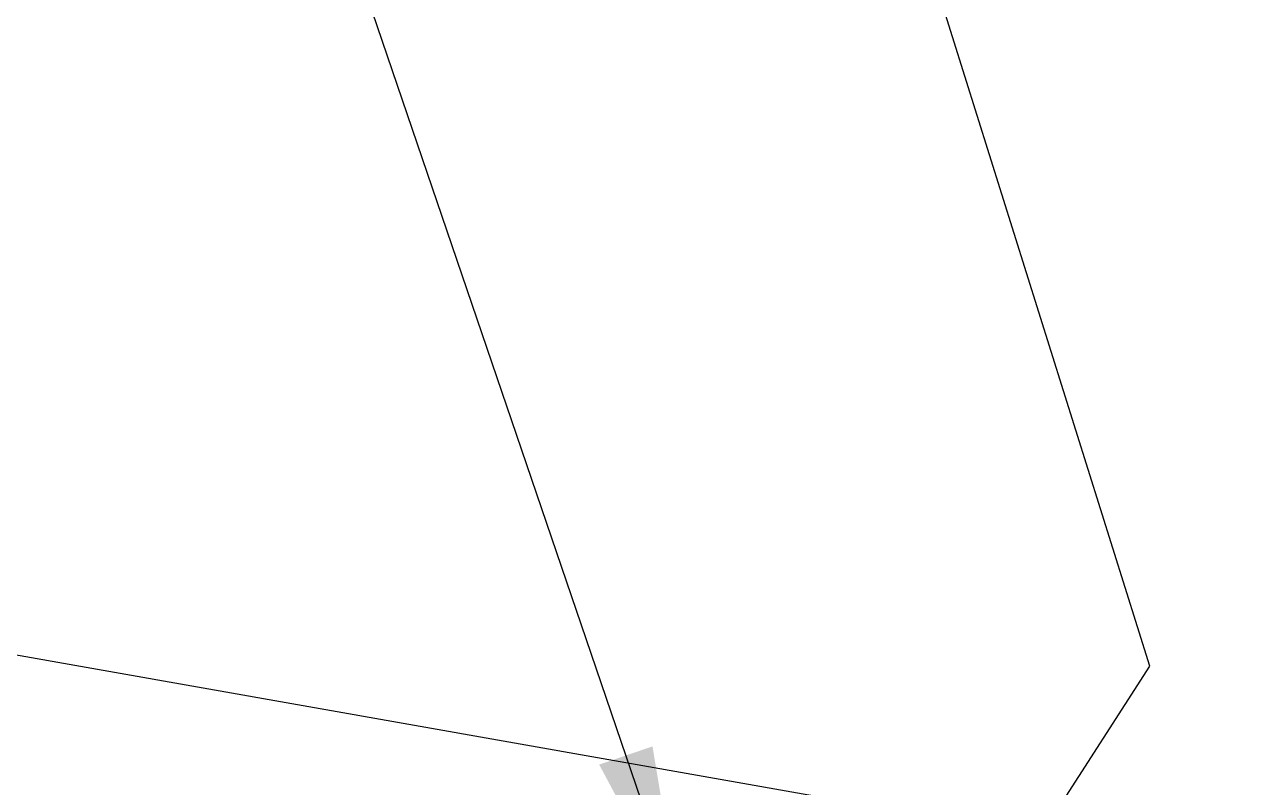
# Model space of a CAD drawing. Header units: inches. Extents: x -33163 to 19162, y -8858 to 30669.
# Drawn here: x -17014.891 to -17011.29, y 18036.385 to 18038.611 of the extents above; entities that cross this region are included whole.
import ezdxf

# ---------------------------------------------------------------- set-up
doc = ezdxf.new("R2010")
doc.units = ezdxf.units.IN
doc.layers.get('0').update_dxf_attribs({"color": 9, "lineweight": 0})
doc.layers.add('20 - 7.2 PANEL', color=5, linetype='Continuous')
doc.styles.add('TEXT', font='SIMPLEX.shx', dxfattribs={"width": 0.75, "height": 0.375})
doc.dimstyles.new('DETAIL$7', dxfattribs={"dimscale": 4, "dimtxt": 0.375, "dimasz": 0.125, "dimexe": 0.0625, "dimexo": 0.0625, "dimgap": 0.0625, "dimtad": 1, "dimdec": 4, "dimzin": 3, "dimdsep": 46, "dimlunit": 4, "dimtxsty": 'TEXT', "dimblk": 'ARCHTICK', "dimcen": 0.0625, "dimclrd": 7, "dimclre": 7, "dimclrt": 2, "dimadec": 0, "dimazin": 0, "dimtfac": 0.6, "dimtdec": 4, "dimtmove": 0, "dimatfit": 3, "dimfxl": 1, "dimfrac": 2, "dimtolj": 1, "dimtzin": 0, "dimarcsym": 0})

# ---------------------------------------------------------------- blocks, each defined once
blk = doc.blocks.new('_ArchTick')
at = {"color": 0, "linetype": 'ByBlock', "const_width": 0.15}
blk.add_lwpolyline([(-0.5, -0.5), (0.5, 0.5)], dxfattribs=at)

msp = doc.modelspace()

# ---------------------------------------------------------------- linework, layer by layer
at = {"layer": '20 - 7.2 PANEL'}
msp.add_line((-17011.28953, 18036.13081), (-17024.73867, 18038.50226), dxfattribs=at)

# ---------------------------------------------------------------- leaders
for points in [[(-17012.59335, 18035.2079), (-17011.6061, 18036.73815), (-17013.51186, 18042.81937)], [(-17012.97454, 18036.00436), (-17014.55934, 18040.65465), (-17014.80154, 18040.65465)]]:
    msp.add_leader(points, dimstyle='DETAIL$7')

doc.saveas('drawing.dxf')
